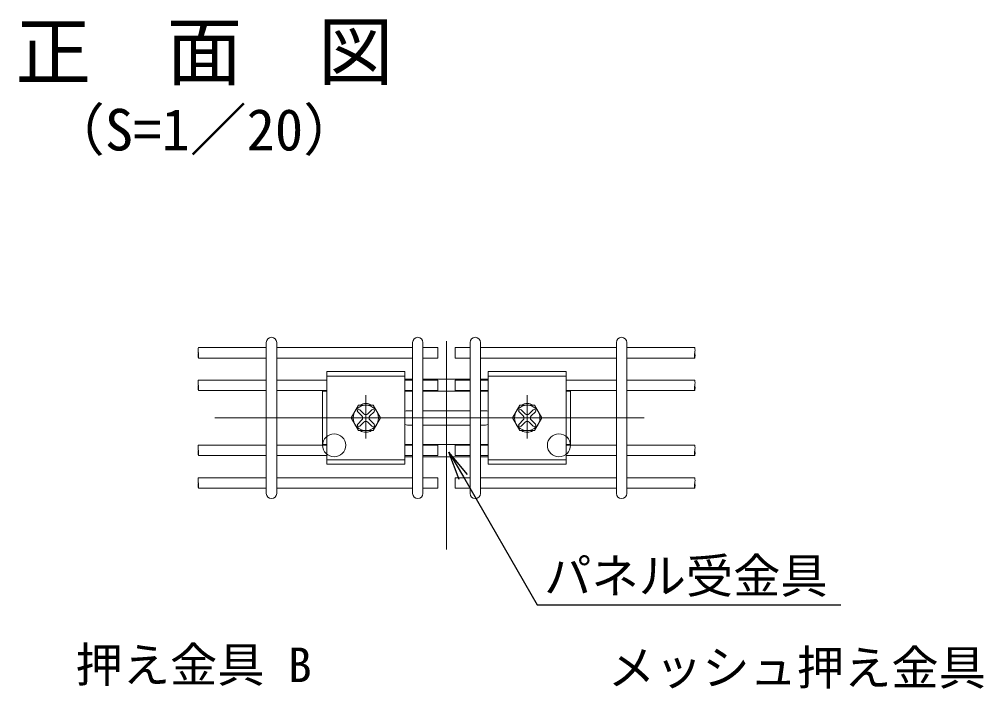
# Model space of a CAD drawing. Units: millimetres, scale not verified. Extents: x -396 to 8004, y -2970 to 2970.
# Drawn here: x 1549 to 2888, y -1597 to -667 of the extents above; entities that cross this region are included whole.
import ezdxf
from ezdxf.enums import TextEntityAlignment as Align

# ---------------------------------------------------------------- set-up
doc = ezdxf.new("R2010")
doc.units = ezdxf.units.MM
doc.header["$LTSCALE"] = 20
doc.linetypes.add('USER1', pattern=[50.8, 31.75, -6.35, 6.35, -6.35])
for name, color, linetype, lineweight in [('0-2_D-STR-DIM', 7, 'Continuous', 13), ('0-3_D-STR3', 3, 'Continuous', 13), ('0-4_D-BMK', 2, 'USER1', 13), ('0-6_D-STR2', 7, 'Continuous', 13), ('0-8_D-STR-TXT', 7, 'Continuous', 25)]:
    doc.layers.add(name, color=color, linetype=linetype, lineweight=lineweight)
doc.layers.add('0-9_D-TTL-TXT', color=7, linetype='Continuous')
doc.styles.add('ＭＳ ゴシック', font='')
doc.styles.get('ＭＳ ゴシック').set_extended_font_data('MS Gothic')

# ---------------------------------------------------------------- blocks, each defined once
blk = doc.blocks.new('MLeader3')
at = {"layer": '0-2_D-STR-DIM', "lineweight": 25}
blk.add_line((2159.79, -1306.35), (2145.56, -1268.37), dxfattribs=at)
for points in [[(2171.33, -1299.68), (2145.56, -1268.37), (2165.56, -1303.02)], [(2165.56, -1303.02), (2268.11, -1480.64), (2682.4, -1480.64), (2689.6, -1480.64)]]:
    blk.add_lwpolyline(points, dxfattribs=at)

msp = doc.modelspace()

# ---------------------------------------------------------------- linework, layer by layer
at = {"layer": '0-3_D-STR3'}
for p, q in [((1976.15, -1156.72), (1976.15, -1285.36)), ((1976.15, -1156.72), (2084.15, -1156.72)), ((1976.15, -1163.04), (2084.15, -1163.04)), ((2084.15, -1156.72), (2084.15, -1285.36)), ((2200.15, -1156.72), (2200.15, -1285.36)), ((2200.15, -1156.72), (2308.15, -1156.72)), ((2200.15, -1163.04), (2308.15, -1163.04)), ((2308.15, -1156.72), (2308.15, -1285.36)), ((2095.05, -1167.04), (2084.15, -1167.04)), ((2174.85, -1167.04), (2109.45, -1167.04)), ((2200.15, -1167.04), (2189.25, -1167.04)), ((1970.15, -1183.04), (1970.15, -1259.04)), ((1970.15, -1184.04), (1976.15, -1184.04)), ((2084.15, -1184.04), (2095.05, -1184.04)), ((2109.45, -1184.04), (2174.85, -1184.04)), ((2189.25, -1184.04), (2200.15, -1184.04)), ((2254.15, -1249.56), (2254.15, -1189.55)), ((2308.15, -1184.04), (2314.15, -1184.04)), ((2314.15, -1259.04), (2314.15, -1183.04)), ((2019.96, -1203.39), (2009.76, -1221.04)), ((2040.35, -1203.39), (2019.96, -1203.39)), ((2040.35, -1203.39), (2050.54, -1221.04)), ((2243.96, -1203.39), (2233.76, -1221.04)), ((2264.35, -1203.39), (2243.96, -1203.39)), ((2264.35, -1203.39), (2274.54, -1221.04)), ((2018.84, -1212.56), (2024.49, -1218.21)), ((2021.67, -1209.73), (2027.32, -1215.39)), ((2038.64, -1209.73), (2032.98, -1215.39)), ((2041.47, -1212.56), (2035.81, -1218.21)), ((2088.15, -1211.04), (2095.05, -1211.04)), ((2109.45, -1211.04), (2174.85, -1211.04)), ((2189.25, -1211.04), (2196.15, -1211.04)), ((2242.84, -1212.56), (2248.49, -1218.21)), ((2245.67, -1209.73), (2251.32, -1215.39)), ((2262.64, -1209.73), (2256.98, -1215.39)), ((2265.47, -1212.56), (2259.81, -1218.21)), ((2019.96, -1238.7), (2009.76, -1221.04)), ((2018.84, -1229.53), (2024.49, -1223.87)), ((2021.67, -1232.36), (2027.32, -1226.7)), ((2038.64, -1232.36), (2032.98, -1226.7)), ((2041.47, -1229.53), (2035.81, -1223.87)), ((2040.35, -1238.7), (2050.54, -1221.04)), ((2088.15, -1231.04), (2095.05, -1231.04)), ((2109.45, -1231.04), (2174.85, -1231.04)), ((2189.25, -1231.04), (2196.15, -1231.04)), ((2243.96, -1238.7), (2233.76, -1221.04)), ((2242.84, -1229.53), (2248.49, -1223.87)), ((2245.67, -1232.36), (2251.32, -1226.7)), ((2262.64, -1232.36), (2256.98, -1226.7)), ((2265.47, -1229.53), (2259.81, -1223.87)), ((2264.35, -1238.7), (2274.54, -1221.04)), ((2040.35, -1238.7), (2019.96, -1238.7)), ((2264.35, -1238.7), (2243.96, -1238.7)), ((1970.15, -1258.04), (1976.15, -1258.04)), ((2084.15, -1258.04), (2095.05, -1258.04)), ((2109.45, -1258.04), (2174.85, -1258.04)), ((2189.25, -1258.04), (2200.15, -1258.04)), ((2308.15, -1258.04), (2314.15, -1258.04)), ((1976.15, -1279.04), (2084.15, -1279.04)), ((2084.15, -1275.04), (2095.05, -1275.04)), ((2109.45, -1275.04), (2174.85, -1275.04)), ((2189.25, -1275.04), (2200.15, -1275.04)), ((2200.15, -1279.04), (2308.15, -1279.04)), ((1976.15, -1285.36), (2084.15, -1285.36)), ((2200.15, -1285.36), (2308.15, -1285.36))]:
    msp.add_line(p, q, dxfattribs=at)
for centre, radius in [((2030.15, -1221.04), 17.66), ((2254.15, -1221.04), 17.66), ((1986.15, -1259.04), 16), ((2298.15, -1259.04), 16)]:
    msp.add_circle(centre, radius, dxfattribs=at)
for centre, radius, start, end in [((2030.15, -1216.04), 15, 57.53826, 122.46174), ((2254.15, -1216.04), 15, 57.53826, 122.46174), ((2020.25, -1211.14), 2, 44.99953, 224.99952), ((2021.67, -1221.04), 4, 314.99999, 45), ((2030.15, -1212.56), 4, 225.00001, 314.99999), ((2038.64, -1221.04), 4, 135, 225.00001), ((2040.05, -1211.14), 2, 315, 135), ((2088.15, -1221.04), 10, 90, 113.57818), ((2196.15, -1221.04), 10, 66.42182, 90), ((2244.25, -1211.14), 2, 44.99953, 224.99952), ((2245.67, -1221.04), 4, 314.99999, 45), ((2254.15, -1212.56), 4, 225.00001, 314.99999), ((2262.64, -1221.04), 4, 135, 225.00001), ((2264.05, -1211.14), 2, 315, 135), ((2020.25, -1230.94), 2, 135, 314.99998), ((2030.15, -1229.53), 4, 45, 135), ((2040.05, -1230.94), 2, 225.00001, 44.99999), ((2088.15, -1221.04), 10, 246.42182, 270), ((2196.15, -1221.04), 10, 270, 293.57818), ((2244.25, -1230.94), 2, 135, 314.99998), ((2254.15, -1229.53), 4, 45, 135), ((2264.05, -1230.94), 2, 225.00001, 44.99999), ((2030.15, -1226.04), 15, 237.53826, 302.46174), ((2254.15, -1226.04), 15, 237.53826, 302.46174)]:
    msp.add_arc(centre, radius, start, end, dxfattribs=at)
at = {"layer": '0-4_D-BMK'}
for p, q in [((2142.15, -1403.93), (2142.15, -1114.28)), ((2030.15, -1249.56), (2030.15, -1189.55)), ((1820.31, -1221.04), (2416.52, -1221.04))]:
    msp.add_line(p, q, dxfattribs=at)
at = {"layer": '0-6_D-STR2'}
for p, q in [((1797.63, -1123.44), (1891.97, -1123.44)), ((1891.97, -1325.84), (1891.97, -1116.24)), ((1906.37, -1325.84), (1906.37, -1116.24)), ((1906.37, -1123.44), (2095.05, -1123.44)), ((2095.05, -1325.84), (2095.05, -1116.24)), ((2109.45, -1325.84), (2109.45, -1116.24)), ((2109.45, -1123.44), (2130.15, -1123.44)), ((2174.85, -1123.44), (2154.15, -1123.44)), ((2174.85, -1325.84), (2174.85, -1116.24)), ((2189.25, -1325.84), (2189.25, -1116.24)), ((2377.93, -1123.44), (2189.25, -1123.44)), ((2377.93, -1325.84), (2377.93, -1116.24)), ((2392.33, -1325.84), (2392.33, -1116.24)), ((2486.67, -1123.44), (2392.33, -1123.44)), ((1797.63, -1137.84), (1891.97, -1137.84)), ((1906.37, -1137.84), (2095.05, -1137.84)), ((2377.93, -1137.84), (2189.25, -1137.84)), ((2486.67, -1137.84), (2392.33, -1137.84)), ((1797.63, -1168.64), (1891.97, -1168.64)), ((1906.37, -1168.64), (1976.15, -1168.64)), ((2084.15, -1168.64), (2095.05, -1168.64)), ((2109.45, -1168.64), (2130.15, -1168.64)), ((2130.15, -1183.04), (2130.15, -1168.64)), ((2154.15, -1183.04), (2154.15, -1168.64)), ((2174.85, -1168.64), (2154.15, -1168.64)), ((2200.15, -1168.64), (2189.25, -1168.64)), ((2377.93, -1168.64), (2308.15, -1168.64)), ((2486.67, -1168.64), (2392.33, -1168.64)), ((1797.63, -1183.04), (1891.97, -1183.04)), ((1906.37, -1183.04), (1976.15, -1183.04)), ((2084.15, -1183.04), (2095.05, -1183.04)), ((2109.45, -1183.04), (2130.15, -1183.04)), ((2174.85, -1183.04), (2154.15, -1183.04)), ((2200.15, -1183.04), (2189.25, -1183.04)), ((2377.93, -1183.04), (2308.15, -1183.04)), ((2486.67, -1183.04), (2392.33, -1183.04)), ((1797.63, -1259.04), (1891.97, -1259.04)), ((1906.37, -1259.04), (1976.15, -1259.04)), ((2084.15, -1259.04), (2095.05, -1259.04)), ((2109.45, -1259.04), (2130.15, -1259.04)), ((2130.15, -1273.44), (2130.15, -1259.04)), ((2174.85, -1259.04), (2154.15, -1259.04)), ((2154.15, -1273.44), (2154.15, -1259.04)), ((2200.15, -1259.04), (2189.25, -1259.04)), ((2377.93, -1259.04), (2308.15, -1259.04)), ((2486.67, -1259.04), (2392.33, -1259.04)), ((1797.63, -1273.44), (1891.97, -1273.44)), ((1906.37, -1273.44), (1976.15, -1273.44)), ((2084.15, -1273.44), (2095.05, -1273.44)), ((2109.45, -1273.44), (2130.15, -1273.44)), ((2174.85, -1273.44), (2154.15, -1273.44)), ((2200.15, -1273.44), (2189.25, -1273.44)), ((2377.93, -1273.44), (2308.15, -1273.44)), ((2486.67, -1273.44), (2392.33, -1273.44)), ((1797.63, -1304.24), (1891.97, -1304.24)), ((1906.37, -1304.24), (2095.05, -1304.24)), ((2109.45, -1304.24), (2130.15, -1304.24)), ((2130.15, -1318.64), (2130.15, -1304.24)), ((2154.15, -1318.64), (2154.15, -1304.24)), ((2174.85, -1304.24), (2154.15, -1304.24)), ((2377.93, -1304.24), (2189.25, -1304.24)), ((2486.67, -1304.24), (2392.33, -1304.24)), ((1797.63, -1318.64), (1891.97, -1318.64)), ((1906.37, -1318.64), (2095.05, -1318.64)), ((2109.45, -1318.64), (2130.15, -1318.64)), ((2174.85, -1318.64), (2154.15, -1318.64)), ((2377.93, -1318.64), (2189.25, -1318.64)), ((2486.67, -1318.64), (2392.33, -1318.64))]:
    msp.add_line(p, q, dxfattribs=at)
for points in [[(2109.45, -1137.84), (2130.15, -1137.84), (2130.15, -1123.44)], [(2174.85, -1137.84), (2154.15, -1137.84), (2154.15, -1123.44)]]:
    msp.add_lwpolyline(points, dxfattribs=at)
for centre, start, end in [((1899.17, -1116.24), 0, 180), ((2102.25, -1116.24), 0, 180), ((2182.05, -1116.24), 0, 180), ((2385.13, -1116.24), 0, 180), ((1899.17, -1325.84), 180, 0), ((2102.25, -1325.84), 180, 0), ((2182.05, -1325.84), 180, 0), ((2385.13, -1325.84), 180, 0)]:
    msp.add_arc(centre, 7.2, start, end, dxfattribs=at)
for centre, start_param, end_param in [((1797.63, -1127.04), 3.1414937, 6.283185), ((2486.67, -1127.04), 0.0000003, 3.1416916), ((1797.63, -1172.24), 3.1414937, 6.283185), ((2486.67, -1172.24), 0.0000003, 3.1416916), ((1797.63, -1262.64), 3.1414937, 6.283185), ((2486.67, -1262.64), 0.0000003, 3.1416916), ((1797.63, -1307.84), 3.1414937, 6.283185), ((2486.67, -1307.84), 0.0000003, 3.1416916)]:
    msp.add_ellipse(centre, major_axis=(0, -3.6), ratio=0.114898, start_param=start_param, end_param=end_param, dxfattribs=at)
for centre, major_axis in [((1797.63, -1134.24), (0, -3.6)), ((2486.67, -1134.24), (0, 3.6)), ((1797.63, -1179.44), (0, -3.6)), ((2486.67, -1179.44), (0, 3.6)), ((1797.63, -1269.84), (0, -3.6)), ((2486.67, -1269.84), (0, 3.6)), ((1797.63, -1315.04), (0, -3.6)), ((2486.67, -1315.04), (0, 3.6))]:
    msp.add_ellipse(centre, major_axis=major_axis, ratio=0.114898, dxfattribs=at)

# ---------------------------------------------------------------- block references
at = {"layer": '0-2_D-STR-DIM'}
msp.add_blockref('MLeader3', (0, 0), dxfattribs=at)

# ---------------------------------------------------------------- texts
at = {"layer": '0-8_D-STR-TXT', "style": 'ＭＳ ゴシック'}
for s, p in [('パネル受金具', (2277.7, -1478.89)), ('押え金具 B', (1627.11, -1602.44)), ('メッシュ押え金具', (2366.06, -1606.34))]:
    msp.add_text(s, height=48.09, dxfattribs=at).set_placement(p, align=Align.BOTTOM_LEFT)
at = {"layer": '0-9_D-TTL-TXT', "style": 'ＭＳ ゴシック'}
for s, height, p in [('正\u3000面\u3000図', 76.98, (1543.59, -773.68)), ('（S=1／20）', 57.77, (1589.07, -866.87))]:
    msp.add_text(s, height=height, dxfattribs=at).set_placement(p, align=Align.BOTTOM_LEFT)

doc.saveas('drawing.dxf')
